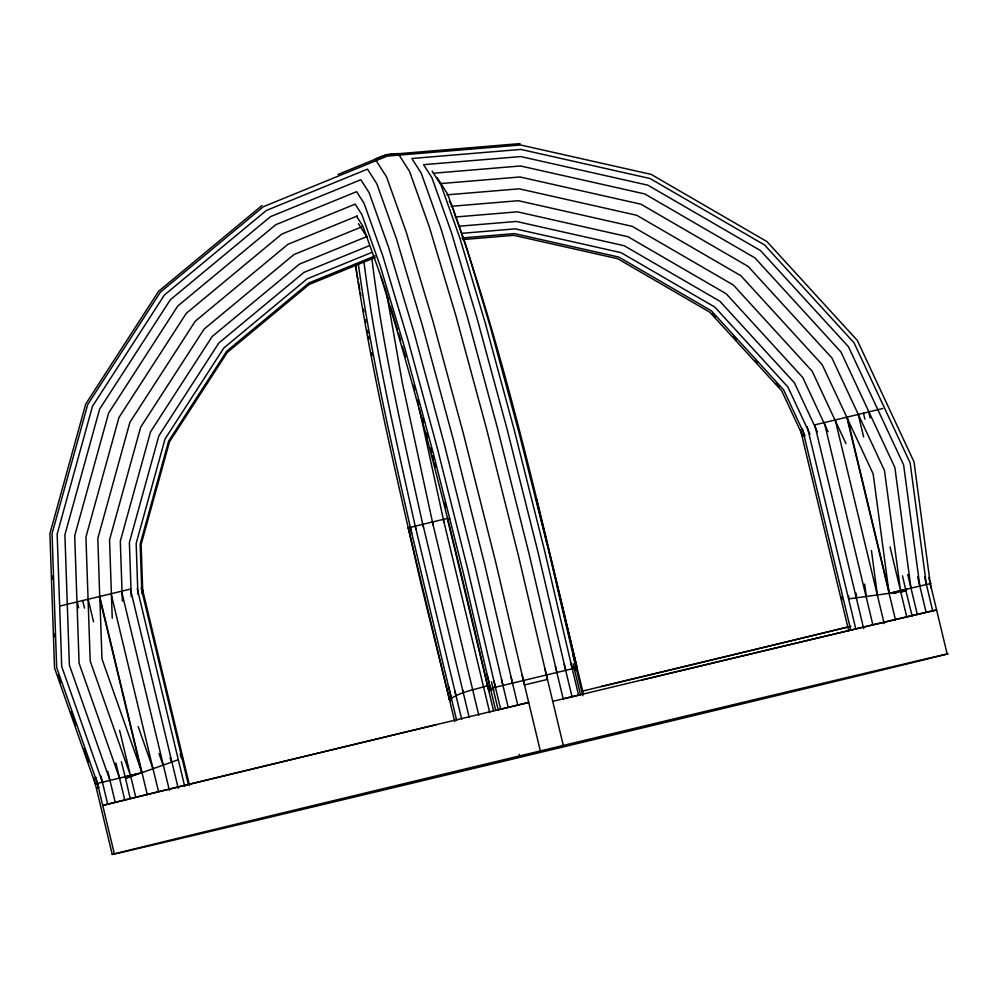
<?xml version="1.0" encoding="UTF-8"?>
<svg xmlns="http://www.w3.org/2000/svg" width="998" height="998" viewBox="0 0 998 998"><rect width="100%" height="100%" fill="white"/><g stroke="black" fill="none" stroke-linecap="round" stroke-linejoin="round"><path stroke-width="1.5" d="M582.807 695.681L576.432 669.147L577.044 667.637C539.768 512.311 505.362 355.587 451.657 204.902L449.275 201.184M487.81 685.614C474.973 689.693 460.477 691.602 449.462 699.635L450.647 700.571M261.975 205.526L158.62 291.266L85.691 404.103L49.9 533.656L54.528 668.011L95.321 783.929L96.232 783.742M555.399 666.352L563.196 698.85L580.537 694.72L574.623 670.145L576.432 669.147M337.935 174.488L386.276 154.74L398.127 153.505L409.542 171.407L429.402 227.157L455.861 315.63L486.5 428.691L518.498 555.961L547.44 679.438L524.474 684.952L495.532 561.462L463.534 434.205L432.895 321.131L406.436 232.671L386.575 176.92L375.148 159.019L386.276 154.74L520.083 143.587M357.421 215.93L287.911 244.335L195.259 321.194L129.902 422.329L97.816 538.446L99.7 596.442L147.292 794.682M361.787 226.845L293.936 254.565L204.066 329.128L140.656 427.231L109.543 539.868L112.238 618.224M367.364 236.376L299.412 264.146L212.125 336.563L150.536 431.847L120.309 541.24L122.367 601.095M368.898 245.87L303.928 272.417L218.861 342.988L158.844 435.852L129.391 542.475L131.249 596.592M371.144 252.694L307.209 278.816L223.839 347.978L165.032 438.983L136.165 543.461L137.899 594.022M375.036 255.937L309.006 282.908L226.721 351.184L168.662 441.016L140.157 544.159L141.866 593.523M375.136 257.484L309.218 284.418L227.294 352.394L169.485 441.827L141.117 544.509L142.801 593.436M96.868 788.32L97.729 787.971M95.321 783.929L142.003 772.652L177.906 759.877M126.372 777.766L137.013 774.011M435.989 724.773A407.533 0.711 -13.5 0 0 141.604 795.93L130.264 798.774L125.548 778.39L141.616 772.739L99.313 596.53M493.586 710.963L447.566 519.297L449.674 518.76M882.768 408.556L814.755 424.861L863.657 628.528M448.576 695.955L449.462 699.635L420.819 583.156L408.232 527.855L447.665 518.311M536.076 498.052L549.773 554.04M575.409 670.132L574.686 667.126L577.044 667.637L488.296 688.932C456.323 550.447 422.69 412.211 380.774 276.346M112.238 854.413L132.11 849.448A430.388 0.749 -13.5 0 1 442.987 774.298L659.329 722.377A430.388 0.749 -13.5 0 1 939.48 655.698L948.1 653.827L928.24 658.792A430.388 0.749 -13.5 0 1 617.35 733.942L401.021 785.863A430.388 0.749 -13.5 0 1 120.858 852.554L112.238 854.413L93.874 777.916M115.893 762.996L124.787 800.084L102.719 805.436L120.471 800.995A430.388 0.749 -13.5 0 1 431.361 725.845L528.703 702.455L498.189 709.827L491.453 681.746M60.117 605.986L130.401 589.094L178.205 788.233M906.995 589.219L893.272 592.525M126.16 799.76L128.892 799.099M411.638 533.394L410.328 527.331C390.655 440.218 370.545 352.955 358.394 264.408M931.184 583.343L889.118 593.361L848.986 598.825L848.574 595.756M125.985 776.656L137.387 773.924M581.759 691.252L605.724 685.489A430.388 0.749 -13.5 0 0 850.87 626.345M552.73 701.345L648.75 678.328A430.388 0.749 -13.5 0 1 928.901 611.637L936.611 609.978L927.479 612.136M641.889 680.012A407.533 0.711 -13.5 0 1 907.182 616.864L926.156 612.448L917.649 576.981M535.402 498.189L536.3 497.99M448.476 519.097L447.566 519.297M355.45 264.445C368.574 353.043 388.297 440.567 408.232 527.855L409.13 527.668M363.883 261.464C375.198 350.685 395.732 438.434 415.218 526.133L461.7 719.309M893.385 593.398L896.216 593.012M912.097 615.803L905.984 591.09L889.492 593.261L847.19 417.064M433.481 173.228L520.507 165.967L644.745 193.936L754.925 257.883L840.927 351.932L894.857 467.438L910.987 588.121M440.891 183.557L519.983 176.97L640.941 204.203L748.213 266.466L831.958 358.033L884.465 470.495L900.52 590.616L890.029 546.941M446.867 194.847L519.247 188.822L636.687 215.256L740.853 275.71L822.152 364.619L846.815 417.152L895.456 619.783M451.046 206.324L518.361 200.71L632.283 226.359L733.33 285.004L812.197 371.244L846.017 443.686M455.313 217.015L517.376 211.838L628.016 236.751L726.157 293.711L802.754 377.469L828.091 431.735M458.581 226.259L516.353 221.444L624.187 245.72L719.832 301.221L794.483 382.858L817.399 431.934M461.837 233.32L515.38 228.854L621.055 252.656L714.78 307.047L787.946 387.049L809.989 434.267M461.849 237.986L514.506 233.594L618.835 257.085L711.349 310.777L783.567 389.756L805.124 435.914M462.872 239.57L513.808 235.328L617.662 258.707L709.778 312.162L781.671 390.792L803.041 436.55M489.694 690.703L488.97 687.697L488.296 688.932L493.336 689.655M712.248 313.397L715.391 316.828M733.181 336.289L736.324 339.719M755.162 360.328L757.257 362.611M776.095 383.22L779.238 386.65M437.087 177.594L447.678 194.173L466.066 245.82L490.579 327.781L518.972 432.533L548.613 550.434L576.133 667.837L572.852 654.201M432.109 171.082L440.941 184.904L459.829 237.948L485.016 322.129L514.17 429.714L544.609 550.809L572.253 668.747M356.573 216.279L362.91 226.209L383.706 284.143M358.444 223.702L366.89 236.925M846.953 417.725L873.138 473.813L889.118 593.361M142.003 772.652L101.971 658.88L99.837 597.016M180.95 753.764L182.497 758.168M180.102 754.164L181.636 758.517M170.047 757.781L171.581 762.135M158.994 753.54L163.086 765.154M138.136 726.544L152.993 768.734L158.482 791.352M125.548 778.39L121.357 761.686M119.511 778.066L79.091 663.208L74.7 535.814L108.645 412.985L177.781 305.999L275.785 224.7L356.623 191.666L364.083 203.355L382.983 256.399L408.157 340.58L437.311 448.164L467.75 569.259L495.395 687.185M109.942 780.361L69.373 665.08L64.895 534.791L99.6 409.18L170.309 299.774L270.533 216.628L360.827 179.727L369.16 192.789L388.484 247.03L414.232 333.12L444.048 443.137L475.173 566.976L502.93 685.364M102.42 782.195L61.726 666.552L57.16 534.067L92.465 406.311L164.371 295.046L266.291 210.491L367.501 169.136L376.832 183.769L396.48 238.934L422.665 326.483L452.992 438.371L484.654 564.319L512.485 683.056M98.927 787.647L56.661 667.562L52.046 533.668L87.712 404.577L160.391 292.152L263.385 206.698L387.236 156.1L520.569 144.984L651.133 174.376L766.926 241.578L857.319 340.418L913.993 461.812L930.86 587.997M58.046 675.222L60.629 682.557M70.945 711.886L75.599 725.084M83.857 748.537L88.498 761.736M384.218 285.578L388.659 300.423M390.443 306.361L397.541 330.113M398.427 333.083L400.647 340.505M402.431 346.443L405.537 356.835M413.384 385.191L414.607 389.682M417.438 400.136L418.649 404.627M422.304 418.075L423.514 422.566M426.346 433.032L427.568 437.511M430.4 447.977L431.61 452.456M432.421 455.45L433.643 459.928M434.417 462.91L435.527 467.338M444.397 502.83L445.507 507.258M462.548 689.805L463.284 692.824M454.876 691.065L455.986 695.594M448.302 685.826L451.271 697.901M900.67 591.789L906.783 616.926M928.814 577.518L947.189 654.027M924.585 576.919L932.731 610.888M868.684 411.912L870.131 417.937M907.731 574.561L917.337 614.543M863.457 413.16L864.892 419.185M902.504 575.821L905.984 591.09M858.218 414.42L863.644 436.999M835.251 419.921L884.191 623.575M824.311 422.553L872.826 624.648M807.232 426.695L855.735 628.752M802.542 429.165L850.758 630M800.446 429.726L848.649 630.536M550.497 557.071L553.765 570.694M554.501 573.725L583.393 694.072M536.437 499.574L540.804 517.75M541.527 520.769L543.71 529.863M545.532 537.435L546.617 541.976M557.533 587.423L558.618 591.964M559.354 594.995L560.801 601.058M561.525 604.077L564.806 617.712M565.529 620.744L576.807 667.699M573.101 663.745L574.623 670.145M570.794 662.684L578.591 695.182M564.219 664.244L572.016 696.741M544.933 668.86L563.309 745.406M521.954 674.374L540.33 750.908M511.026 677.006L517.775 705.087M501.47 679.314L508.219 707.395M519.284 754.301L520.008 757.332M493.935 681.135L500.684 709.216M492.95 687.173L493.661 690.154M487.136 674.773L490.405 688.408L462.885 571.006L433.244 453.104L404.864 348.352L380.35 266.391L361.95 214.745L355.176 204.128L281.71 234.143L186.302 313.31L118.974 417.463L85.928 537.061L90.207 661.1L130.439 775.434L119.585 730.249M490.717 689.718L495.669 710.351M443.337 519.359L489.719 712.547M432.396 521.991L478.778 715.179M422.84 524.299L469.222 717.487M410.328 527.331L456.71 720.531M408.244 527.855L454.751 721.666M142.078 587.722L189.558 785.501M141.155 587.884L188.273 784.179M137.25 588.683L184.755 786.574M121.569 591.203L169.361 790.266M111.102 593.71L152.993 768.734M88.136 599.224L93.562 621.816M82.672 600.534L84.481 608.069M77.195 601.856L78.642 607.882M107.784 771.329L115.232 802.392M100.973 776.17L107.709 804.213M95.983 777.38L114.346 853.889M130.825 776.531L135.74 797.265M565.679 670.307L537.934 551.919L506.797 428.08L476.982 318.063L451.233 231.973L431.909 177.719L423.576 164.67L520.794 156.574L647.839 185.166L760.513 250.573L848.475 346.743L903.614 464.868L919.819 586.013M556.859 672.415L529.027 553.665L497.353 427.73L467.039 315.842L440.854 228.293L421.206 173.116L411.862 158.495L520.819 149.413L650.022 178.505L764.618 245.009L854.063 342.825L910.151 462.947L926.381 584.454M423.439 527.293L422.753 524.299C403.142 436.089 382.596 347.778 371.817 257.958M415.218 526.133L415.892 529.102M444.023 522.378L419.185 408.282M433.095 524.998L402.281 382.596L387.174 296.456M356.985 274.413L357.82 278.941M358.369 281.96L359.742 289.495M360.29 292.514L360.852 295.533M363.334 309.106L363.883 312.125M365.256 319.672L365.804 322.678M367.189 330.226L367.738 333.245M368.287 336.251L368.848 339.27M371.318 352.843L371.88 355.862M901.531 590.529L901.755 592.263M871.454 550.559L877.379 594.895M864.667 584.179L866.301 596.405M856.01 593.161L856.621 597.74M841.389 596.866L841.813 599.948M355.924 266.828L356.71 272.916M52.308 576.033L52.407 579.152M54.291 633.643L54.403 636.749M849.722 626.557A407.533 0.711 -13.5 0 1 601.095 686.562"/></g></svg>
